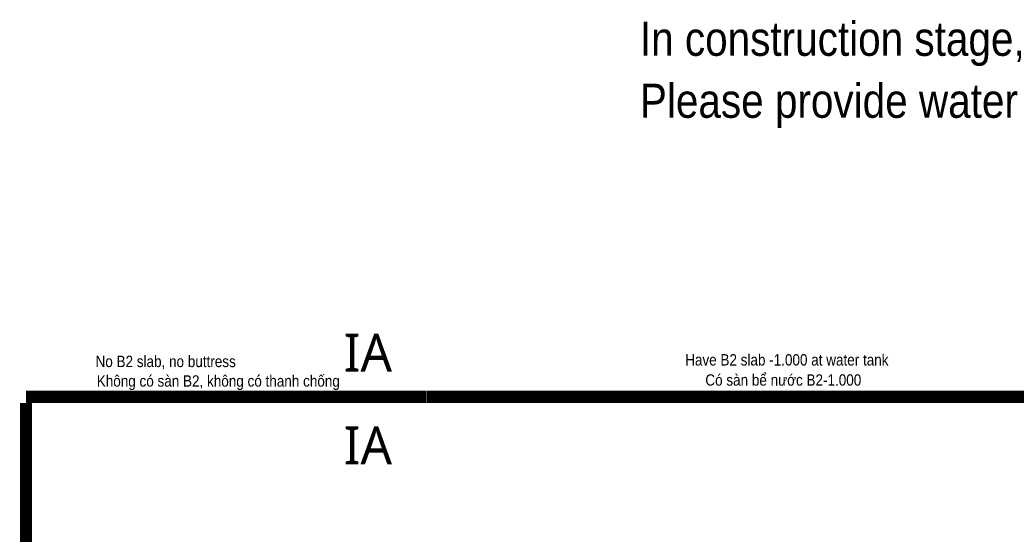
# Model space of a CAD drawing. Header units: millimetres. Extents: x -383953 to 676589, y -101685 to 196247.
# Drawn here: x -800 to 64934, y 81245 to 115180 of the extents above; entities that cross this region are included whole.
import ezdxf
from ezdxf.enums import TextEntityAlignment as Align

# ---------------------------------------------------------------- set-up
doc = ezdxf.new("R2010")
doc.units = ezdxf.units.MM
doc.layers.add('C-TEXT', color=7, linetype='Continuous')
doc.layers.add('NDC_S_DIM', color=1, linetype='Continuous', lineweight=15)
doc.styles.add('JY-T', font='malgun.ttf')
doc.styles.add('NDC_ARIAL', font='arial.ttf', dxfattribs={"width": 0.85})

msp = doc.modelspace()

# ---------------------------------------------------------------- hatches: boundary and pattern name
at = {"layer": 'NDC_S_DIM', "ltscale": 100}
h = msp.add_hatch(dxfattribs=at)
h.set_pattern_fill('CROSS', color=256, scale=50)
h.paths.add_polyline_path([(87300, 89500), (87300, 71950), (63350, 71950), (63350, 66800), (44500, 66800), (44500, 64200), (3550, 64200), (3550, 89500)], flags=17)
h.paths.add_polyline_path([(87300, 89500), (87300, 71950), (63350, 71950), (63350, 66800), (44500, 66800), (44500, 64200), (3550, 64200), (3550, 89500)], flags=17)

# ---------------------------------------------------------------- linework, layer by layer
at = {"layer": 'NDC_S_DIM', "ltscale": 100, "const_width": 800}
msp.add_lwpolyline([(26000, 90300), (-400, 90300)], dxfattribs=at)
at = {"layer": 'NDC_S_DIM', "color": 3, "ltscale": 100, "const_width": 800}
msp.add_lwpolyline([(-400, 89900), (-400, 44500)], dxfattribs=at)
at = {"layer": 'NDC_S_DIM', "color": 2, "ltscale": 100, "const_width": 800}
msp.add_lwpolyline([(26020, 90300), (87643, 90300)], dxfattribs=at)

# ---------------------------------------------------------------- texts
at = {"layer": 'C-TEXT', "color": 1, "style": 'JY-T'}
for p in [(22161.6, 93220), (22161.6, 87100)]:
    msp.add_text('IA', height=2500, dxfattribs=at).set_placement(p, align=Align.MIDDLE_CENTER)
at = {"layer": 'NDC_S_DIM', "color": 7, "style": 'NDC_ARIAL', "width": 0.85}
for s, p in [('In construction stage, NDC calculate with -10.5 water ground level.', (40110, 113935)), ('Please provide water ground level for diaphragm wall in usage stage ', (40110, 109845))]:
    msp.add_text(s, height=2250, dxfattribs=at).set_placement(p, align=Align.MIDDLE_LEFT)
at = {"layer": 'NDC_S_DIM', "ltscale": 100, "style": 'NDC_ARIAL', "width": 0.85}
for s, p in [('No B2 slab, no buttress', (4190, 92640)), ('Không có sàn B2, không có thanh chống', (4270, 91350))]:
    msp.add_text(s, height=750, dxfattribs=at).set_placement(p, align=Align.MIDDLE_LEFT)
at = {"layer": 'NDC_S_DIM', "color": 2, "ltscale": 100, "style": 'NDC_ARIAL', "width": 0.85}
for s, p in [('Have B2 slab -1.000 at water tank', (43100, 92745)), ('Có sàn bể nước B2-1.000', (44430, 91415))]:
    msp.add_text(s, height=750, dxfattribs=at).set_placement(p, align=Align.MIDDLE_LEFT)

doc.saveas('drawing.dxf')
